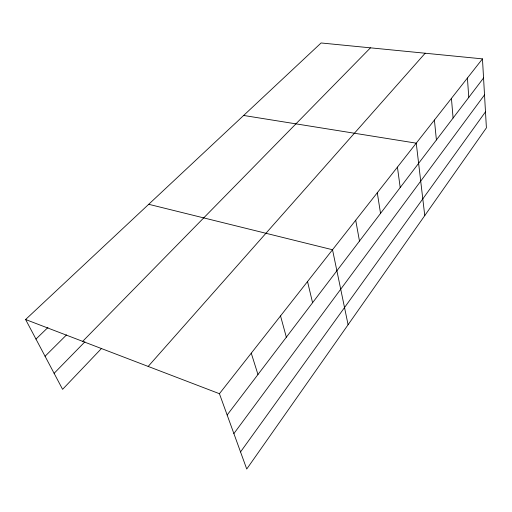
<?xml version="1.0" encoding="UTF-8"?>
<svg xmlns="http://www.w3.org/2000/svg" width="512" height="512" viewBox="0 0 512 512"><rect width="100%" height="100%" fill="white"/><g stroke="black" fill="none" stroke-linecap="round" stroke-linejoin="round"><path stroke-width="0.77" d="M240.538 451.93L485.485 111.84M233.882 433.581L484.518 94.893M227.149 415.008L483.552 77.984M482.464 58.874L486.4 127.846L246.733 469.03L219.424 393.702L482.464 58.874L321.101 42.97L25.6 319.514L62.592 389.331L101.376 348.602M148.173 366.432L425.171 53.229M54.112 373.331L84.902 341.824M82.669 341.357L370.458 47.834M45.069 356.256L66.534 334.899M35.968 339.085L47.942 327.501M243.642 115.462L416.25 143.162L424.762 215.59M148.723 204.294L332.518 249.747L348.096 324.736M25.6 319.514L219.424 393.702M251.258 353.178L257.965 374.509M280.531 315.923L286.342 337.203M307.533 281.555L312.576 302.726M355.706 220.224L359.482 241.069M377.286 192.755L380.538 213.395M397.421 167.13L400.205 187.539M434.406 120.045L436.403 139.962M451.43 98.374L453.088 118.029M467.418 78.022L468.774 97.408"/></g></svg>
